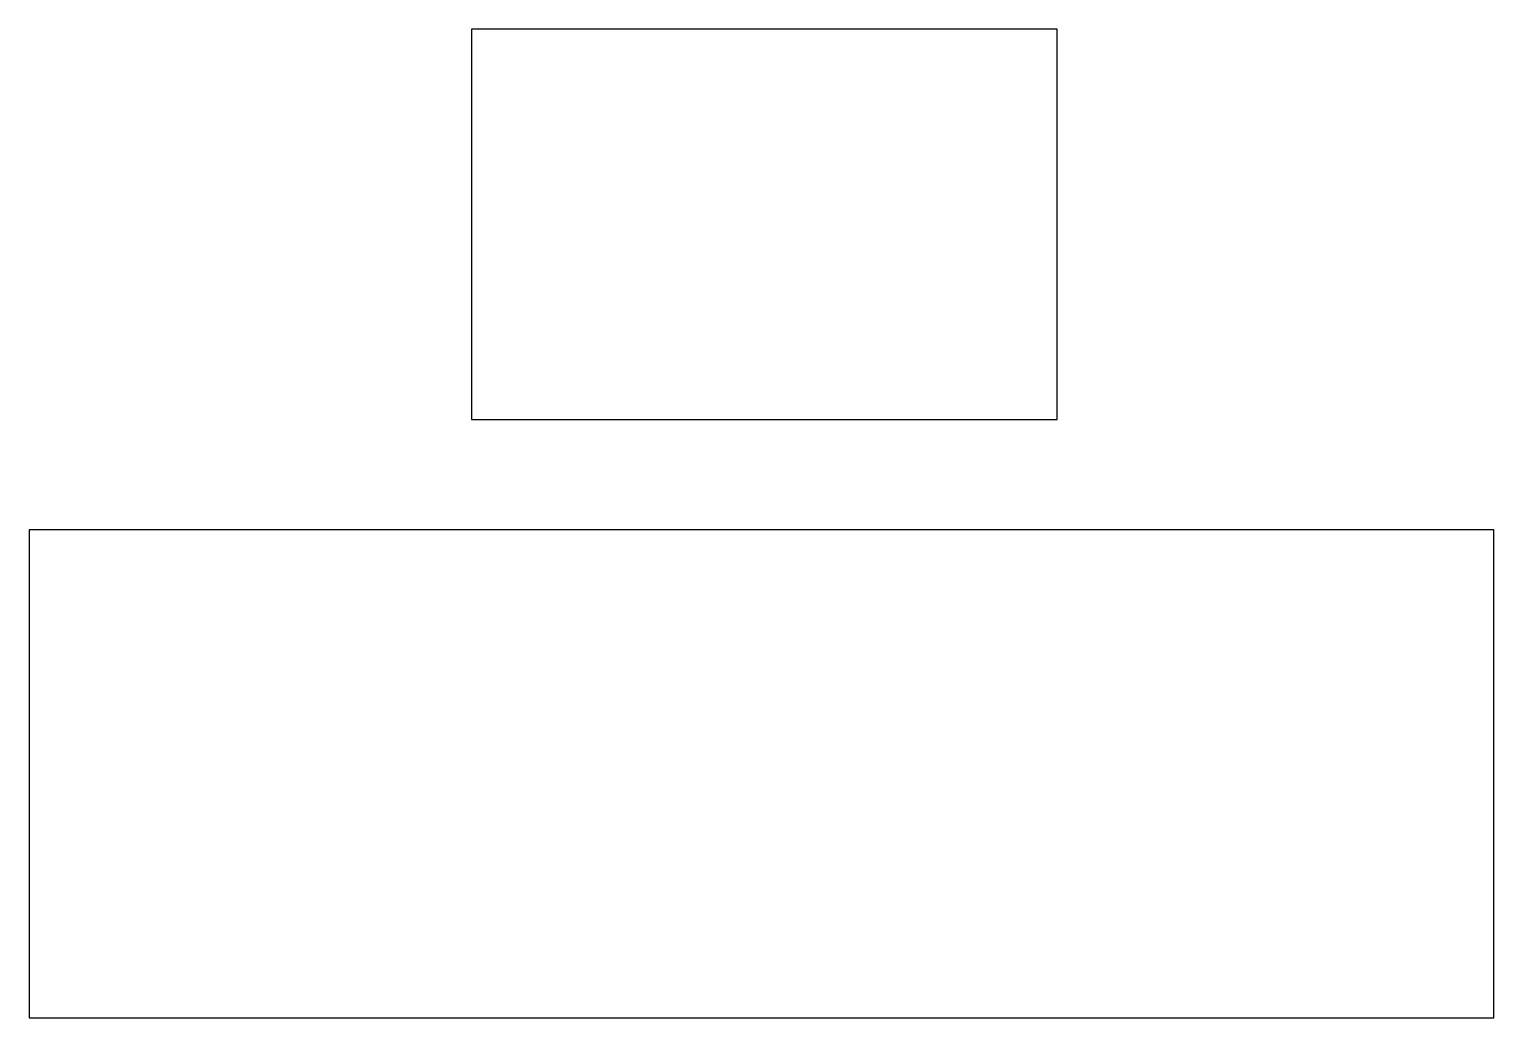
# Model space of a CAD drawing. Header units: metres. Extents: x 16 to 31, y 9.3 to 19.4.
import ezdxf

# ---------------------------------------------------------------- set-up
doc = ezdxf.new("R2010")
doc.units = ezdxf.units.M

msp = doc.modelspace()

# ---------------------------------------------------------------- linework, layer by layer
for points in [[(20.49, 15.4), (26.49, 15.4), (26.49, 19.4), (20.49, 19.4)], [(15.96, 9.27), (30.96, 9.27), (30.96, 14.27), (15.96, 14.27)]]:
    msp.add_lwpolyline(points, close=True)

doc.saveas('drawing.dxf')
